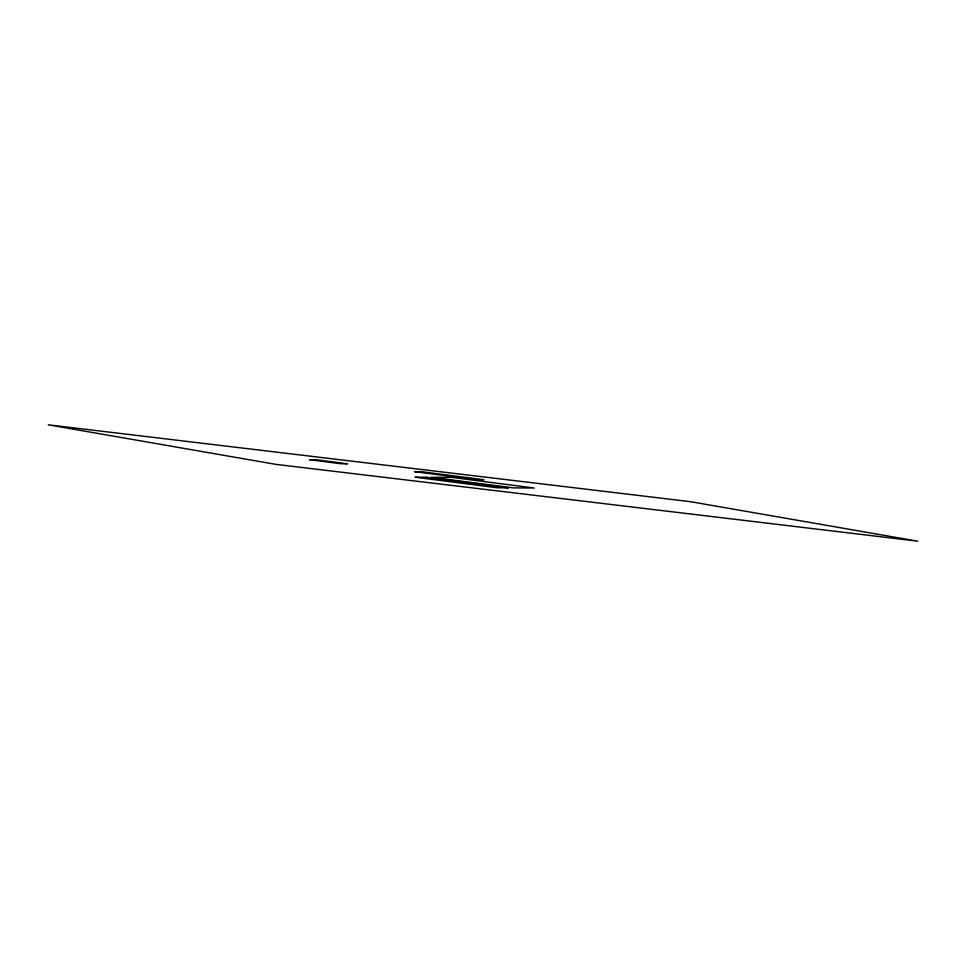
<?xml version="1.0" encoding="UTF-8"?>
<svg xmlns="http://www.w3.org/2000/svg" width="966" height="966" viewBox="0 0 966 966"><rect width="100%" height="100%" fill="white"/><g stroke="black" fill="none" stroke-linecap="round" stroke-linejoin="round"><path stroke-width="1.45" d="M316.389 459.756L309.506 459.707L340.708 463.728L347.591 463.777L316.389 459.756M421.635 471.71L414.474 471.662L476.866 479.704L484.026 479.752L421.635 471.71M426.404 477.264L415.09 477.192L497.176 487.77L508.478 487.842L426.404 477.264M452.136 477.433L431.126 477.301L513.212 487.878L534.222 488.023L452.136 477.433M690.207 501.644L48.3 424.823L275.793 464.356L917.7 541.177L690.207 501.644"/></g></svg>
